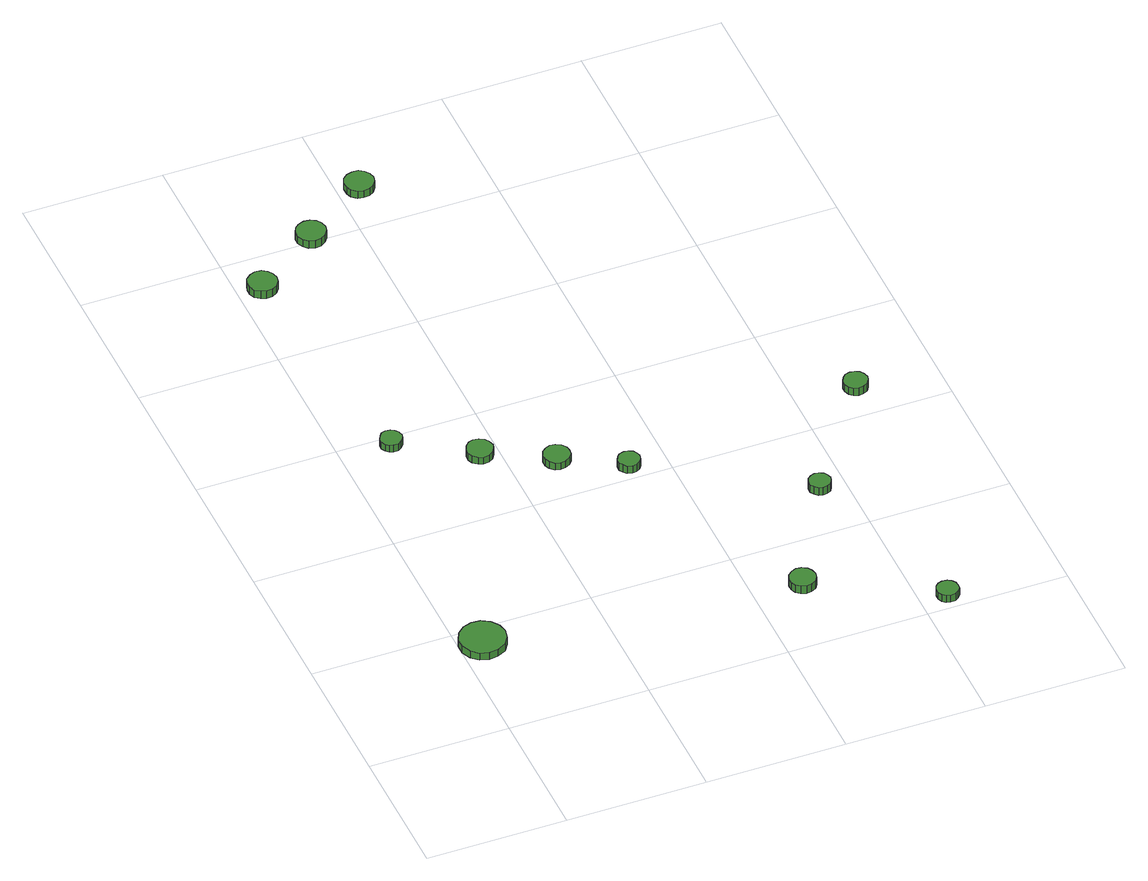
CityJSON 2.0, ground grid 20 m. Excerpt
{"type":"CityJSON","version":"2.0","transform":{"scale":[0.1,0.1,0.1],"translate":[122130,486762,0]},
"CityObjects":{
"tree1":{"type":"SolitaryVegetationObject","attributes":{"function":"something"},"geometry":[{"type":"MultiSurface","lod":"1","boundaries":[[[0,1,2,3,4,5,6,7,8,9,10,11,12,13,14]],[[15,16,17,18,19,20,21,22,23,24,25,26,27,28,29]],[[0,29,28,1]],[[1,28,27,2]],[[2,27,26,3]],[[3,26,25,4]],[[4,25,24,5]],[[5,24,23,6]],[[6,23,22,7]],[[7,22,21,8]],[[8,21,20,9]],[[9,20,19,10]],[[10,19,18,11]],[[11,18,17,12]],[[12,17,16,13]],[[13,16,15,14]],[[14,15,29,0]]]}]},
"tree2":{"type":"SolitaryVegetationObject","attributes":{"function":"something"},"geometry":[{"type":"MultiSurface","lod":"1","boundaries":[[[30,31,32,33,34,35,36,37,38,39,40,41,42,43,44]],[[45,46,47,48,49,50,51,52,53,54,55,56,57,58,59]],[[30,59,58,31]],[[31,58,57,32]],[[32,57,56,33]],[[33,56,55,34]],[[34,55,54,35]],[[35,54,53,36]],[[36,53,52,37]],[[37,52,51,38]],[[38,51,50,39]],[[39,50,49,40]],[[40,49,48,41]],[[41,48,47,42]],[[42,47,46,43]],[[43,46,45,44]],[[44,45,59,30]]]}]},
"tree3":{"type":"SolitaryVegetationObject","attributes":{"function":"something"},"geometry":[{"type":"MultiSurface","lod":"1","boundaries":[[[60,61,62,63,64,65,66,67,68,69,70,71,72,73,74]],[[75,76,77,78,79,80,81,82,83,84,85,86,87,88,89]],[[60,89,88,61]],[[61,88,87,62]],[[62,87,86,63]],[[63,86,85,64]],[[64,85,84,65]],[[65,84,83,66]],[[66,83,82,67]],[[67,82,81,68]],[[68,81,80,69]],[[69,80,79,70]],[[70,79,78,71]],[[71,78,77,72]],[[72,77,76,73]],[[73,76,75,74]],[[74,75,89,60]]]}]},
"tree4":{"type":"SolitaryVegetationObject","attributes":{"function":"something"},"geometry":[{"type":"MultiSurface","lod":"1","boundaries":[[[90,91,92,93,94,95,96,97,98,99,100,101,102,103,104]],[[105,106,107,108,109,110,111,112,113,114,115,116,117,118,119]],[[90,119,118,91]],[[91,118,117,92]],[[92,117,116,93]],[[93,116,115,94]],[[94,115,114,95]],[[95,114,113,96]],[[96,113,112,97]],[[97,112,111,98]],[[98,111,110,99]],[[99,110,109,100]],[[100,109,108,101]],[[101,108,107,102]],[[102,107,106,103]],[[103,106,105,104]],[[104,105,119,90]]]}]},
"tree5":{"type":"SolitaryVegetationObject","attributes":{"function":"something"},"geometry":[{"type":"MultiSurface","lod":"1","boundaries":[[[120,121,122,123,124,125,126,127,128,129,130,131,132,133,134]],[[135,136,137,138,139,140,141,142,143,144,145,146,147,148,149]],[[120,149,148,121]],[[121,148,147,122]],[[122,147,146,123]],[[123,146,145,124]],[[124,145,144,125]],[[125,144,143,126]],[[126,143,142,127]],[[127,142,141,128]],[[128,141,140,129]],[[129,140,139,130]],[[130,139,138,131]],[[131,138,137,132]],[[132,137,136,133]],[[133,136,135,134]],[[134,135,149,120]]]}]},
"tree6":{"type":"SolitaryVegetationObject","attributes":{"function":"something"},"geometry":[{"type":"MultiSurface","lod":"1","boundaries":[[[150,151,152,153,154,155,156,157,158,159,160,161,162,163,164]],[[165,166,167,168,169,170,171,172,173,174,175,176,177,178,179]],[[150,179,178,151]],[[151,178,177,152]],[[152,177,176,153]],[[153,176,175,154]],[[154,175,174,155]],[[155,174,173,156]],[[156,173,172,157]],[[157,172,171,158]],[[158,171,170,159]],[[159,170,169,160]],[[160,169,168,161]],[[161,168,167,162]],[[162,167,166,163]],[[163,166,165,164]],[[164,165,179,150]]]}]},
"tree7":{"type":"SolitaryVegetationObject","attributes":{"function":"something"},"geometry":[{"type":"MultiSurface","lod":"1","boundaries":[[[180,181,182,183,184,185,186,187,188,189,190,191,192,193,194]],[[195,196,197,198,199,200,201,202,203,204,205,206,207,208,209]],[[180,209,208,181]],[[181,208,207,182]],[[182,207,206,183]],[[183,206,205,184]],[[184,205,204,185]],[[185,204,203,186]],[[186,203,202,187]],[[187,202,201,188]],[[188,201,200,189]],[[189,200,199,190]],[[190,199,198,191]],[[191,198,197,192]],[[192,197,196,193]],[[193,196,195,194]],[[194,195,209,180]]]}]},
"tree8":{"type":"SolitaryVegetationObject","attributes":{"function":"something"},"geometry":[{"type":"MultiSurface","lod":"1","boundaries":[[[210,211,212,213,214,215,216,217,218,219,220,221,222,223,224]],[[225,226,227,228,229,230,231,232,233,234,235,236,237,238,239]],[[210,239,238,211]],[[211,238,237,212]],[[212,237,236,213]],[[213,236,235,214]],[[214,235,234,215]],[[215,234,233,216]],[[216,233,232,217]],[[217,232,231,218]],[[218,231,230,219]],[[219,230,229,220]],[[220,229,228,221]],[[221,228,227,222]],[[222,227,226,223]],[[223,226,225,224]],[[224,225,239,210]]]}]},
"tree9":{"type":"SolitaryVegetationObject","attributes":{"function":"something"},"geometry":[{"type":"MultiSurface","lod":"1","boundaries":[[[240,241,242,243,244,245,246,247,248,249,250,251,252,253,254]],[[255,256,257,258,259,260,261,262,263,264,265,266,267,268,269]],[[240,269,268,241]],[[241,268,267,242]],[[242,267,266,243]],[[243,266,265,244]],[[244,265,264,245]],[[245,264,263,246]],[[246,263,262,247]],[[247,262,261,248]],[[248,261,260,249]],[[249,260,259,250]],[[250,259,258,251]],[[251,258,257,252]],[[252,257,256,253]],[[253,256,255,254]],[[254,255,269,240]]]}]},
"tree10":{"type":"SolitaryVegetationObject","attributes":{"function":"something"},"geometry":[{"type":"MultiSurface","lod":"1","boundaries":[[[270,271,272,273,274,275,276,277,278,279,280,281,282,283,284]],[[285,286,287,288,289,290,291,292,293,294,295,296,297,298,299]],[[270,299,298,271]],[[271,298,297,272]],[[272,297,296,273]],[[273,296,295,274]],[[274,295,294,275]],[[275,294,293,276]],[[276,293,292,277]],[[277,292,291,278]],[[278,291,290,279]],[[279,290,289,280]],[[280,289,288,281]],[[281,288,287,282]],[[282,287,286,283]],[[283,286,285,284]],[[284,285,299,270]]]}]},
"tree11":{"type":"SolitaryVegetationObject","attributes":{"function":"something"},"geometry":[{"type":"MultiSurface","lod":"1","boundaries":[[[300,301,302,303,304,305,306,307,308,309,310,311,312,313,314]],[[315,316,317,318,319,320,321,322,323,324,325,326,327,328,329]],[[300,329,328,301]],[[301,328,327,302]],[[302,327,326,303]],[[303,326,325,304]],[[304,325,324,305]],[[305,324,323,306]],[[306,323,322,307]],[[307,322,321,308]],[[308,321,320,309]],[[309,320,319,310]],[[310,319,318,311]],[[311,318,317,312]],[[312,317,316,313]],[[313,316,315,314]],[[314,315,329,300]]]}]},
"tree12":{"type":"SolitaryVegetationObject","attributes":{"function":"something"},"geometry":[{"type":"MultiSurface","lod":"1","boundaries":[[[330,331,332,333,334,335,336,337,338,339,340,341,342,343,344]],[[345,346,347,348,349,350,351,352,353,354,355,356,357,358,359]],[[330,359,358,331]],[[331,358,357,332]],[[332,357,356,333]],[[333,356,355,334]],[[334,355,354,335]],[[335,354,353,336]],[[336,353,352,337]],[[337,352,351,338]],[[338,351,350,339]],[[339,350,349,340]],[[340,349,348,341]],[[341,348,347,342]],[[342,347,346,343]],[[343,346,345,344]],[[344,345,359,330]]]}]}
},
"vertices":[
[65,169,23],[62,182,23],[54,193,23],[42,200,23],[29,201,23],[16,197,23],[6,188,23],[0,176,23],[0,162,23],[6,149,23],[16,140,23],[29,136,23],[42,138,23],[54,144,23],[62,155,23],[62,155,11],[54,144,11],[42,138,11],[29,136,11],[16,140,11],[6,149,11],[0,162,11],[0,176,11],[6,188,11],[16,197,11],[29,201,11],[42,200,11],[54,193,11],[62,182,11],[65,169,11],
[87,580,27],[85,587,27],[81,592,27],[76,595,27],[69,596,27],[63,594,27],[59,589,27],[56,583,27],[56,577,27],[59,571,27],[63,567,27],[69,565,27],[76,565,27],[81,569,27],[85,574,27],[85,574,15],[81,569,15],[76,565,15],[69,565,15],[63,567,15],[59,571,15],[56,577,15],[56,583,15],[59,589,15],[63,594,15],[69,596,15],[76,595,15],[81,592,15],[85,587,15],[87,580,15],
[56,939,24],[54,947,24],[49,954,24],[42,959,24],[33,960,24],[25,957,24],[18,951,24],[15,943,24],[15,934,24],[18,926,24],[25,921,24],[33,918,24],[42,919,24],[49,923,24],[54,930,24],[54,930,11],[49,923,11],[42,919,11],[33,918,11],[25,921,11],[18,926,11],[15,934,11],[15,943,11],[18,951,11],[25,957,11],[33,960,11],[42,959,11],[49,954,11],[54,947,11],[56,939,11],
[191,517,26],[189,525,26],[185,531,26],[178,535,26],[170,536,26],[163,534,26],[157,528,26],[154,521,26],[154,513,26],[157,506,26],[163,501,26],[170,498,26],[178,499,26],[185,503,26],[189,510,26],[189,510,14],[185,503,14],[178,499,14],[170,498,14],[163,501,14],[157,506,14],[154,513,14],[154,521,14],[157,528,14],[163,534,14],[170,536,14],[178,535,14],[185,531,14],[189,525,14],[191,517,14],
[281,469,25],[280,476,25],[275,483,25],[268,487,25],[260,488,25],[253,485,25],[247,480,25],[244,473,25],[244,465,25],[247,458,25],[253,452,25],[260,450,25],[268,451,25],[275,455,25],[280,461,25],[280,461,13],[275,455,13],[268,451,13],[260,450,13],[253,452,13],[247,458,13],[244,465,13],[244,473,13],[247,480,13],[253,485,13],[260,488,13],[268,487,13],[275,483,13],[280,476,13],[281,469,13],
[155,1009,23],[153,1018,23],[148,1025,23],[140,1029,23],[132,1030,23],[123,1027,23],[117,1022,23],[113,1014,23],[113,1005,23],[117,997,23],[123,991,23],[132,988,23],[140,989,23],[148,994,23],[153,1001,23],[153,1001,10],[148,994,10],[140,989,10],[132,988,10],[123,991,10],[117,997,10],[113,1005,10],[113,1014,10],[117,1022,10],[123,1027,10],[132,1030,10],[140,1029,10],[148,1025,10],[153,1018,10],[155,1009,10],
[363,424,25],[361,430,25],[358,435,25],[352,438,25],[346,439,25],[339,437,25],[335,433,25],[332,427,25],[332,420,25],[335,415,25],[339,410,25],[346,408,25],[352,409,25],[358,412,25],[361,417,25],[361,417,12],[358,412,12],[352,409,12],[346,408,12],[339,410,12],[335,415,12],[332,420,12],[332,427,12],[335,433,12],[339,437,12],[346,439,12],[352,438,12],[358,435,12],[361,430,12],[363,424,12],
[488,117,24],[486,125,24],[482,131,24],[475,135,24],[467,136,24],[460,133,24],[454,128,24],[451,121,24],[451,113,24],[454,106,24],[460,101,24],[467,98,24],[475,99,24],[482,103,24],[486,109,24],[486,109,11],[482,103,11],[475,99,11],[467,98,11],[460,101,11],[454,106,11],[451,113,11],[451,121,11],[454,128,11],[460,133,11],[467,136,11],[475,135,11],[482,131,11],[486,125,11],[488,117,11],
[252,1078,22],[250,1086,22],[245,1093,22],[238,1098,22],[229,1098,22],[221,1096,22],[214,1090,22],[211,1082,22],[211,1073,22],[214,1065,22],[221,1059,22],[229,1057,22],[238,1058,22],[245,1062,22],[250,1069,22],[250,1069,10],[245,1062,10],[238,1058,10],[229,1057,10],[221,1059,10],[214,1065,10],[211,1073,10],[211,1082,10],[214,1090,10],[221,1096,10],[229,1098,10],[238,1098,10],[245,1093,10],[250,1086,10],[252,1078,10],
[654,25,23],[653,31,23],[649,36,23],[644,39,23],[637,40,23],[631,38,23],[626,34,23],[624,28,23],[624,21,23],[626,15,23],[631,11,23],[637,9,23],[644,10,23],[649,13,23],[653,18,23],[653,18,11],[649,13,11],[644,10,11],[637,9,11],[631,11,11],[626,15,11],[624,21,11],[624,28,11],[626,34,11],[631,38,11],[637,40,11],[644,39,11],[649,36,11],[653,31,11],[654,25,11],
[580,288,24],[578,294,24],[575,299,24],[569,302,24],[563,303,24],[557,301,24],[552,297,24],[549,291,24],[549,284,24],[552,279,24],[557,274,24],[563,272,24],[569,273,24],[575,276,24],[578,281,24],[578,281,11],[575,276,11],[569,273,11],[563,272,11],[557,274,11],[552,279,11],[549,284,11],[549,291,11],[552,297,11],[557,301,11],[563,303,11],[569,302,11],[575,299,11],[578,294,11],[580,288,11],
[703,457,23],[701,464,23],[697,470,23],[691,473,23],[684,474,23],[677,472,23],[672,467,23],[669,461,23],[669,454,23],[672,447,23],[677,442,23],[684,440,23],[691,441,23],[697,444,23],[701,450,23],[701,450,10],[697,444,10],[691,441,10],[684,440,10],[677,442,10],[672,447,10],[669,454,10],[669,461,10],[672,467,10],[677,472,10],[684,474,10],[691,473,10],[697,470,10],[701,464,10],[703,457,10]
]}
